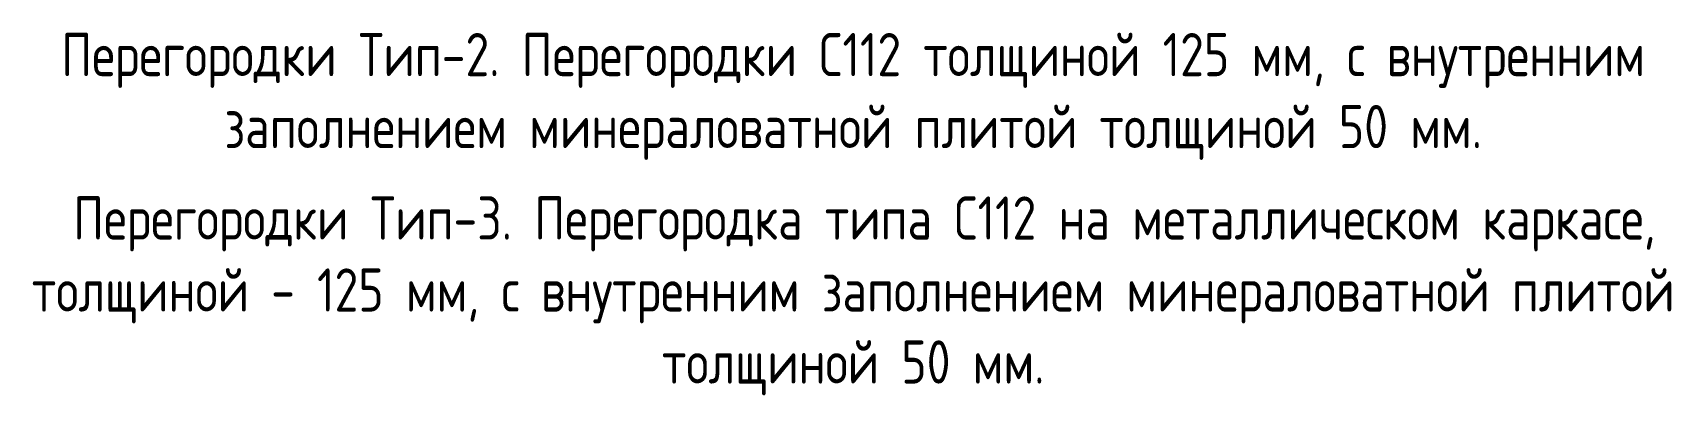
# Paper-space layout '№1в' of a CAD drawing. Header units: millimetres. Extents: x -384 to 3377, y -880 to 482.
# Drawn here: x -279.2 to -180.2, y 103.3 to 125.3 of the extents above; entities that cross this region are included whole.
import ezdxf

# ---------------------------------------------------------------- set-up
doc = ezdxf.new("R2010")
doc.units = ezdxf.units.MM
doc.styles.get("Standard").update_dxf_attribs({"font": 'ГОСТ тип А.ttf'})

psp = doc.layouts.new('№1в')

# ---------------------------------------------------------------- texts
at = {"char_height": 2.611215, "width": 99.93451, "attachment_point": 5}
for s, insert in [('{\\fГОСТ тип А|b1|i0|c0;Перегородки Тип-2. Перегородки С112 толщиной 125 мм, с внутренним заполнением минераловатной плитой толщиной 50 мм.', (-229.615, 121.419)), ('{\\fГОСТ тип А|b1|i0|c0; Перегородки Тип-3. Перегородка типа С112 на металлическом каркасе, толщиной - 125 мм, с внутренним заполнением минераловатной плитой толщиной 50 мм.', (-229.615, 109.359))]:
    psp.add_mtext(s, dxfattribs=dict(at, insert=insert))

doc.saveas('drawing.dxf')
